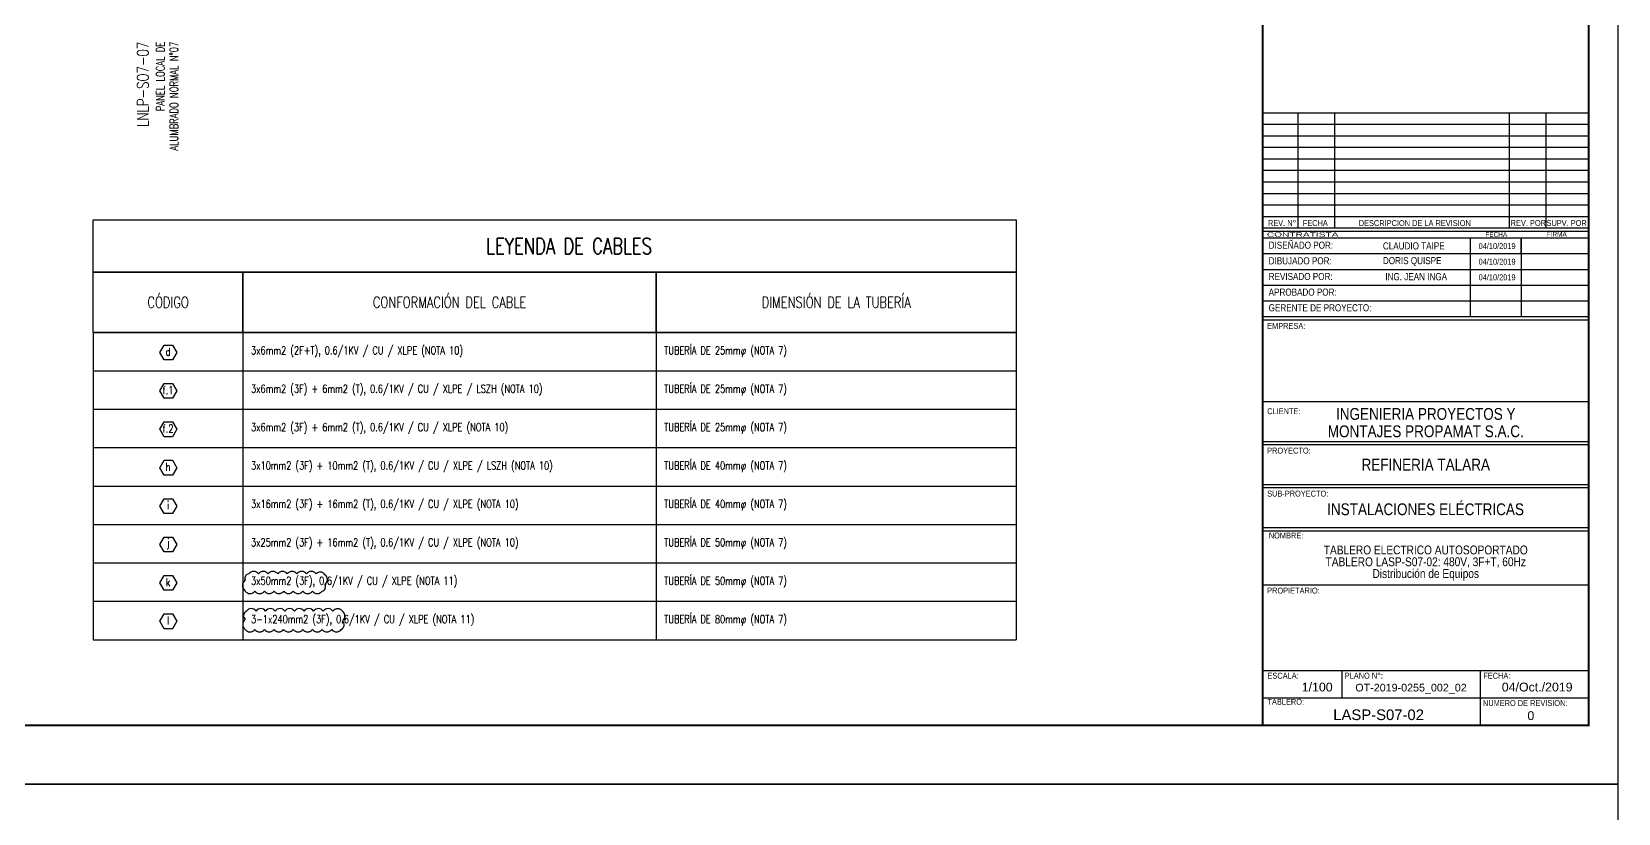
# Model space of a CAD drawing. Header units: millimetres. Extents: x 0 to 840, y -1485 to 297.
# Drawn here: x 571.1 to 840, y -598.9 to -466.4 of the extents above; entities that cross this region are included whole.
import ezdxf
from ezdxf.enums import TextEntityAlignment as Align

# ---------------------------------------------------------------- set-up
doc = ezdxf.new("R2010")
doc.units = ezdxf.units.MM
for name, color, linetype in [('E-TEXTO', 7, 'Continuous'), ('MEMBRETE', 7, 'Continuous'), ('X-DIM', 40, 'Continuous'), ('X-SYM', 2, 'Continuous'), ('X-TIT', 6, 'Continuous')]:
    doc.layers.add(name, color=color, linetype=linetype)
doc.styles.add('ARIAL', font='arial.ttf')
doc.styles.add('GMI-texto', font='ROMANS', dxfattribs={"width": 0.75})
doc.styles.add('Lamina', font='ARIALN.TTF')
doc.styles.get("Standard").update_dxf_attribs({"font": 'arial.ttf'})

# ---------------------------------------------------------------- blocks, each defined once
blk = doc.blocks.new('*T116')
at = {"layer": 'X-TIT', "color": 6, "linetype": 'ByBlock', "lineweight": -2}
for p, q in [((0, 0), (156.43, 0)), ((0, 0), (0, -52.09)), ((25.38, 0), (25.38, -52.09)), ((95.41, 0), (95.41, -52.09)), ((156.43, 0), (156.43, -52.09)), ((0, -6.51), (156.43, -6.51)), ((0, -13.02), (156.43, -13.02)), ((0, -19.53), (156.43, -19.53)), ((0, -26.04), (156.43, -26.04)), ((0, -32.56), (156.43, -32.56)), ((0, -39.07), (156.43, -39.07)), ((0, -45.58), (156.43, -45.58)), ((0, -52.09), (156.43, -52.09))]:
    blk.add_line(p, q, dxfattribs=at)
at = {"layer": 'X-TIT', "color": 7, "style": 'GMI-texto'}
for s, insert, char_height, width, attachment_point in [('d', (12.69, -3.26), 1.36, 23.7555, 5), ('3x6mm2 (2F+T), 0.6/1KV / CU / XLPE (NOTA 10)', (26.74, -3.26), 1.3565, 67.3181, 4), ('TUBERÍA DE 25mmφ (NOTA 7)', (96.77, -3.26), 1.3565, 58.3008, 4), ('f.1', (12.69, -9.77), 1.356, 23.7555, 5), ('3x6mm2 (3F) + 6mm2 (T), 0.6/1KV / CU / XLPE / LSZH (NOTA 10)', (26.74, -9.77), 1.3565, 67.3181, 4), ('TUBERÍA DE 25mmφ (NOTA 7)', (96.77, -9.77), 1.3565, 58.3008, 4), ('f.2', (12.69, -16.28), 1.356, 23.7555, 5), ('3x6mm2 (3F) + 6mm2 (T), 0.6/1KV / CU / XLPE (NOTA 10)', (26.74, -16.28), 1.3565, 67.3181, 4), ('TUBERÍA DE 25mmφ (NOTA 7)', (96.77, -16.28), 1.3565, 58.3008, 4), ('TUBERÍA DE 40mmφ (NOTA 7)', (96.77, -22.79), 1.3565, 58.3008, 4), ('h', (12.69, -22.79), 1.36, 23.7555, 5), ('3x10mm2 (3F) + 10mm2 (T), 0.6/1KV / CU / XLPE / LSZH (NOTA 10)', (26.74, -22.79), 1.3565, 67.3181, 4), ('i', (12.69, -29.3), 1.36, 23.7555, 5), ('3x16mm2 (3F) + 16mm2 (T), 0.6/1KV / CU / XLPE (NOTA 10)', (26.74, -29.3), 1.3565, 67.3181, 4), ('TUBERÍA DE 40mmφ (NOTA 7)', (96.77, -29.3), 1.3565, 58.3008, 4), ('j', (12.69, -35.81), 1.36, 23.7555, 5), ('3x25mm2 (3F) + 16mm2 (T), 0.6/1KV / CU / XLPE (NOTA 10)', (26.74, -35.81), 1.3565, 67.3181, 4), ('TUBERÍA DE 50mmφ (NOTA 7)', (96.77, -35.81), 1.3565, 58.3008, 4), ('k', (12.69, -42.32), 1.36, 23.7555, 5), ('3x50mm2 (3F), 0.6/1KV / CU / XLPE (NOTA 11)', (26.74, -42.32), 1.3565, 67.3181, 4), ('TUBERÍA DE 50mmφ (NOTA 7)', (96.77, -42.32), 1.3565, 58.3008, 4), ('l', (12.69, -48.83), 1.36, 23.7555, 5), ('3-1x240mm2 (3F), 0.6/1KV / CU / XLPE (NOTA 11)', (26.74, -48.83), 1.3565, 67.3181, 4), ('TUBERÍA DE 80mmφ (NOTA 7)', (96.77, -48.83), 1.3565, 58.3008, 4)]:
    blk.add_mtext(s, dxfattribs=dict(at, insert=insert, char_height=char_height, width=width, attachment_point=attachment_point))

msp = doc.modelspace()

# ---------------------------------------------------------------- linework, layer by layer
for p, q in [((814.8875, -501.4183), (814.8875, -503.9722)), ((823.5578, -504.0698), (823.5578, -501.4183))]:
    msp.add_line(p, q)
for points in [[(420, -594), (840, -594), (840, -297), (420, -297)], [(420, -891), (840, -891), (840, -594), (420, -594)]]:
    msp.add_lwpolyline(points, close=True)
at = {"layer": 'MEMBRETE'}
for p, q in [((835, -480.2014), (779.754, -480.2014)), ((785.7708, -497.7708), (785.7708, -480.2014)), ((791.9766, -497.7708), (791.9766, -480.2014)), ((821.5578, -497.7708), (821.5578, -480.2014)), ((827.7636, -497.7708), (827.7636, -480.2014)), ((835, -499.723), (835, -480.2014)), ((835, -482.1536), (779.754, -482.1536)), ((835, -484.1057), (779.754, -484.1057)), ((835, -486.0579), (779.754, -486.0579)), ((835, -488.01), (779.754, -488.01)), ((835, -489.9622), (779.754, -489.9622)), ((835, -491.9144), (779.754, -491.9144)), ((835, -493.8665), (779.754, -493.8665)), ((835, -495.8187), (779.754, -495.8187)), ((835, -497.7708), (779.754, -497.7708)), ((835, -499.723), (779.754, -499.723)), ((785.7708, -499.723), (785.7708, -497.7708)), ((791.9766, -499.723), (791.9766, -497.7708)), ((821.5578, -499.723), (821.5578, -497.7708)), ((827.7636, -499.723), (827.7636, -497.7708)), ((835, -500.2542), (779.754, -500.2542)), ((835, -501.4183), (779.754, -501.4183)), ((814.8875, -501.4183), (814.8875, -514.6755)), ((823.5578, -501.4183), (823.5578, -514.6755)), ((835, -504.0698), (779.754, -504.0698)), ((779.754, -506.7212), (835, -506.7212)), ((779.754, -521.3972), (779.754, -506.9759)), ((835, -521.3972), (835, -506.9759)), ((779.754, -509.3726), (835, -509.3726)), ((779.754, -512.024), (835, -512.024)), ((779.754, -514.6755), (835, -514.6755)), ((779.754, -515.2383), (835, -515.2383)), ((779.754, -521.9601), (779.754, -536.4456)), ((835, -521.9601), (835, -536.4456)), ((779.754, -574.7231), (779.754, -560.2375)), ((835, -560.2375), (835, -574.7231)), ((793.1693, -574.7231), (793.1693, -579.3616)), ((816.5847, -574.7231), (816.5847, -579.3616)), ((816.5847, -579.3616), (816.5847, -584))]:
    msp.add_line(p, q, dxfattribs=at)
at = {"layer": 'MEMBRETE', "const_width": 0.3537}
msp.add_lwpolyline([(435, -584), (835, -584), (835, -307), (435, -307)], close=True, dxfattribs=at)
msp.add_lwpolyline([(779.754, -584), (779.754, -307)], dxfattribs=at)
at = {"layer": 'MEMBRETE'}
for points in [[(779.754, -529.159), (779.754, -535.8807), (835, -535.8807), (835, -529.159)], [(779.754, -536.4456), (779.754, -543.1673), (835, -543.1673), (835, -536.4456)], [(779.754, -543.7323), (779.754, -550.454), (835, -550.454), (835, -543.7323)], [(835, -551.0189), (835, -560.2375), (779.754, -560.2375), (779.754, -551.0189)]]:
    msp.add_lwpolyline(points, close=True, dxfattribs=at)
for points in [[(779.754, -584), (779.754, -574.7231), (835, -574.7231), (835, -584)], [(779.754, -579.3616), (835, -579.3616)], [(835, -584), (779.754, -584)]]:
    msp.add_lwpolyline(points, dxfattribs=at)
at = {"layer": 'X-DIM'}
for points in [[(593.5542, -519.5314), (595.003, -519.5314), (595.7273, -520.786), (595.003, -522.0407), (593.5542, -522.0407), (592.8298, -520.786), (593.5542, -519.5314)], [(593.5542, -526.0425), (595.003, -526.0425), (595.7273, -527.2971), (595.003, -528.5518), (593.5542, -528.5518), (592.8298, -527.2971), (593.5542, -526.0425)], [(593.5542, -532.5536), (595.003, -532.5536), (595.7273, -533.8082), (595.003, -535.0629), (593.5542, -535.0629), (592.8298, -533.8082), (593.5542, -532.5536)], [(593.5542, -539.0646), (595.003, -539.0646), (595.7273, -540.3193), (595.003, -541.574), (593.5542, -541.574), (592.8298, -540.3193), (593.5542, -539.0646)], [(593.5542, -545.5757), (595.003, -545.5757), (595.7273, -546.8304), (595.003, -548.0851), (593.5542, -548.0851), (592.8298, -546.8304), (593.5542, -545.5757)], [(593.5542, -552.0868), (595.003, -552.0868), (595.7273, -553.3415), (595.003, -554.5962), (593.5542, -554.5962), (592.8298, -553.3415), (593.5542, -552.0868)], [(593.5542, -558.5979), (595.003, -558.5979), (595.7273, -559.8526), (595.003, -561.1073), (593.5542, -561.1073), (592.8298, -559.8526), (593.5542, -558.5979)], [(593.5542, -565.109), (595.003, -565.109), (595.7273, -566.3637), (595.003, -567.6184), (593.5542, -567.6184), (592.8298, -566.3637), (593.5542, -565.109)]]:
    msp.add_lwpolyline(points, dxfattribs=at)
at = {"layer": 'X-SYM'}
for points in [[(607.3207, -561.2427, 0.52056705), (608.9485, -561.2427, 0.52056705), (610.5762, -561.2427, 0.52056705), (612.204, -561.2427, 0.52056705), (613.8318, -561.2427, 0.52056705), (615.4596, -561.2427, 0.52056705), (617.0873, -561.2427, 0.52056705), (618.7151, -561.2427, 0.52056705), (620.3429, -561.2427, 0.52056705), (620.8216, -560.0936, 0.52056705), (620.8216, -558.4659, 0.52056705), (619.3276, -558.332, 0.52056705), (617.6999, -558.332, 0.52056705), (616.0721, -558.332, 0.52056705), (614.4443, -558.332, 0.52056705), (612.8165, -558.332, 0.52056705), (611.1888, -558.332, 0.52056705), (609.561, -558.332, 0.52056705), (607.9332, -558.332, 0.52056705), (607.3207, -559.3473, 0.52056705)], [(607.32, -567.7293, 0.52056705), (608.9478, -567.7293, 0.52056705), (610.5756, -567.7293, 0.52056705), (612.2034, -567.7293, 0.52056705), (613.8311, -567.7293, 0.52056705), (615.4589, -567.7293, 0.52056705), (617.0867, -567.7293, 0.52056705), (618.7145, -567.7293, 0.52056705), (620.3422, -567.7293, 0.52056705), (621.97, -567.7293, 0.52056705), (623.5978, -567.7293, 0.52056705), (623.7801, -566.2838, 0.52056705), (623.7801, -564.6561, 0.52056705), (622.1665, -564.6419, 0.52056705), (620.5387, -564.6419, 0.52056705), (618.9109, -564.6419, 0.52056705), (617.2832, -564.6419, 0.52056705), (615.6554, -564.6419, 0.52056705), (614.0276, -564.6419, 0.52056705), (612.3999, -564.6419, 0.52056705), (610.7721, -564.6419, 0.52056705), (609.1443, -564.6419, 0.52056705), (607.5165, -564.6419, 0.52056705), (607.32, -566.0731, 0.52056705)]]:
    msp.add_lwpolyline(points, format="xyb", close=True, dxfattribs=at)
at = {"layer": 'X-TIT'}
for points in [[(581.5529, -498.3135), (737.981, -498.3135), (737.981, -507.1759), (581.5529, -507.1759)], [(581.5529, -507.1759), (606.9362, -507.1759), (606.9362, -517.3947), (581.5529, -517.3947)], [(606.9362, -507.1759), (676.9673, -507.1759), (676.9673, -517.3947), (606.9362, -517.3947)], [(676.9673, -507.1759), (737.981, -507.1759), (737.981, -517.3947), (676.9673, -517.3947)]]:
    msp.add_lwpolyline(points, close=True, dxfattribs=at)

# ---------------------------------------------------------------- block references
msp.add_blockref('*T116', (581.5529, -517.3947))

# ---------------------------------------------------------------- texts
at = {"char_height": 1.2, "attachment_point": 4}
for s, insert, width in [('{\\fArial Narrow|b0|i0|c0|p34;DISEÑADO POR:}', (780.754, -502.6093), 16.899254), ('{\\fArial Narrow|b0|i0|c0|p34;CLAUDIO TAIPE}', (800.1136, -502.7281), 20), ('{\\fArial Narrow|b0|i0|c0|p34;DIBUJADO POR:}', (780.754, -505.2607), 16.899254), ('{\\fArial Narrow|b0|i0|c0|p34;DORIS QUISPE}', (800.1136, -505.3795), 20), ('{\\fArial Narrow|b0|i0|c0|p34;REVISADO POR:}', (780.754, -507.9122), 16.899254), ('{\\fArial Narrow|b0|i0|c0|p34;ING. JEAN INGA}', (800.5254, -507.9476), 20), ('{\\fArial Narrow|b0|i0|c0|p34;APROBADO POR:}', (780.754, -510.5636), 16.899254), ('{\\fArial Narrow|b0|i0|c0|p34;GERENTE DE PROYECTO:}', (780.754, -513.215), 20.235012)]:
    msp.add_mtext(s, dxfattribs=dict(at, insert=insert, width=width))
at = {"layer": 'E-TEXTO', "insert": (592.4641, -468.1175), "char_height": 1.386834, "width": 20.139894, "attachment_point": 6, "rotation": 90, "style": 'GMI-texto'}
msp.add_mtext('\\A1;{\\H1.4x;\\C4;LNLP-SO7-07\\P\\H0.71429x;\\C256;PANEL LOCAL DE ALUMBRADO NORMAL N°07}', dxfattribs=at)
at = {"layer": 'MEMBRETE', "ltscale": 0.5, "style": 'Lamina'}
for s, p in [('REV. N%%d', (783.0249, -498.8253)), ('FECHA', (788.652, -498.8401)), ('DESCRIPCION DE LA REVISION', (805.5166, -498.8533)), ('REV. POR', (824.758, -498.8234)), ('SUPV. POR', (831.2482, -498.8401))]:
    msp.add_text(s, height=1, dxfattribs=at).set_placement(p, align=Align.MIDDLE)
at = {"layer": 'MEMBRETE', "ltscale": 0.5, "style": 'Lamina', "width": 2}
msp.add_text('CONTRATISTA', height=0.75, dxfattribs=at).set_placement((780.4529, -501.1746))
at = {"layer": 'MEMBRETE', "ltscale": 0.5, "style": 'Lamina'}
for s, height, p in [('04/10/2019', 1, (816.3315, -503.2441)), ('FECHA', 0.8, (817.4746, -501.1839)), ('FIRMA', 0.8, (827.8608, -501.1553)), ('04/10/2019', 1, (816.3315, -505.8955)), ('04/10/2019', 1, (816.3315, -508.5469)), ('EMPRESA:', 1, (780.504, -516.7828)), ('CLIENTE:', 1, (780.504, -531.2466)), ('PROYECTO:', 1, (780.504, -537.9244)), ('SUB-PROYECTO:', 1, (780.504, -545.211)), ('NOMBRE:', 1, (780.776, -552.319)), ('PROPIETARIO:', 1, (780.504, -561.6499)), ('PLANO N°:', 1, (793.6533, -576.0873)), ('FECHA:', 1, (817.1282, -576.0873)), ('NUMERO DE REVISION:', 1, (817.0686, -580.7258))]:
    msp.add_text(s, height=height, dxfattribs=at).set_placement(p)
at = {"layer": 'MEMBRETE', "style": 'Lamina'}
for s, p in [('INGENIERIA PROYECTOS Y', (807.377, -531.2054)), ('MONTAJES PROPAMAT S.A.C.', (807.377, -534.1506)), ('REFINERIA TALARA', (807.377, -539.8065))]:
    msp.add_text(s, height=2, dxfattribs=at).set_placement(p, align=Align.MIDDLE_CENTER)
at = {"layer": 'MEMBRETE'}
for s, height, style, p in [('TABLERO ELECTRICO AUTOSOPORTADO', 1.5, 'Lamina', (807.377, -555.0189)), ('TABLERO LASP-S07-02: 480V, 3F+T, 60Hz', 1.5, 'Lamina', (807.377, -557.0189)), ('Distribución de Equipos', 1.5, 'Lamina', (807.377, -559.0189)), ('1/100', 1.5, 'ARIAL', (788.9775, -578.259)), ('OT-2019-0255_002_02', 1.3, 'ARIAL', (804.877, -578.259)), ('04/Oct./2019', 1.5, 'ARIAL', (826.2598, -578.259)), ('LASP-S07-02', 1.8, 'ARIAL', (799.3857, -583.1087)), ('0', 1.5, 'ARIAL', (825.184, -583.1087))]:
    msp.add_text(s, height=height, dxfattribs=dict(at, style=style)).set_placement(p, align=Align.CENTER)
at = {"layer": 'MEMBRETE', "style": 'Lamina'}
for s, p in [('ESCALA:', (780.5555, -576.0873)), ('TABLERO:', (780.5555, -580.5155))]:
    msp.add_text(s, height=1, dxfattribs=at).set_placement(p)
at = {"layer": 'MEMBRETE', "insert": (807.3407, -546.3689), "char_height": 2, "width": 55.602709, "attachment_point": 2, "style": 'Lamina'}
msp.add_mtext('INSTALACIONES ELÉCTRICAS', dxfattribs=at)
at = {"layer": 'X-TIT', "color": 4, "insert": (662.1995, -502.7447), "char_height": 2.712956, "width": 137.749714, "attachment_point": 5, "style": 'GMI-texto'}
msp.add_mtext('{\\C6;LEYENDA DE CABLES}', dxfattribs=at)
at = {"layer": 'X-TIT', "color": 7, "char_height": 1.899069, "attachment_point": 5, "style": 'GMI-texto'}
for s, insert, width in [('{\\C4;CÓDIGO}', (594.2446, -512.2853), 23.755511), ('{\\C4;CONFORMACIÓN DEL CABLE}', (641.9517, -512.2853), 74.780308), ('{\\C4;DIMENSIÓN DE LA TUBERÍA}', (707.4741, -512.2853), 33.787984)]:
    msp.add_mtext(s, dxfattribs=dict(at, insert=insert, width=width))

doc.saveas('drawing.dxf')
